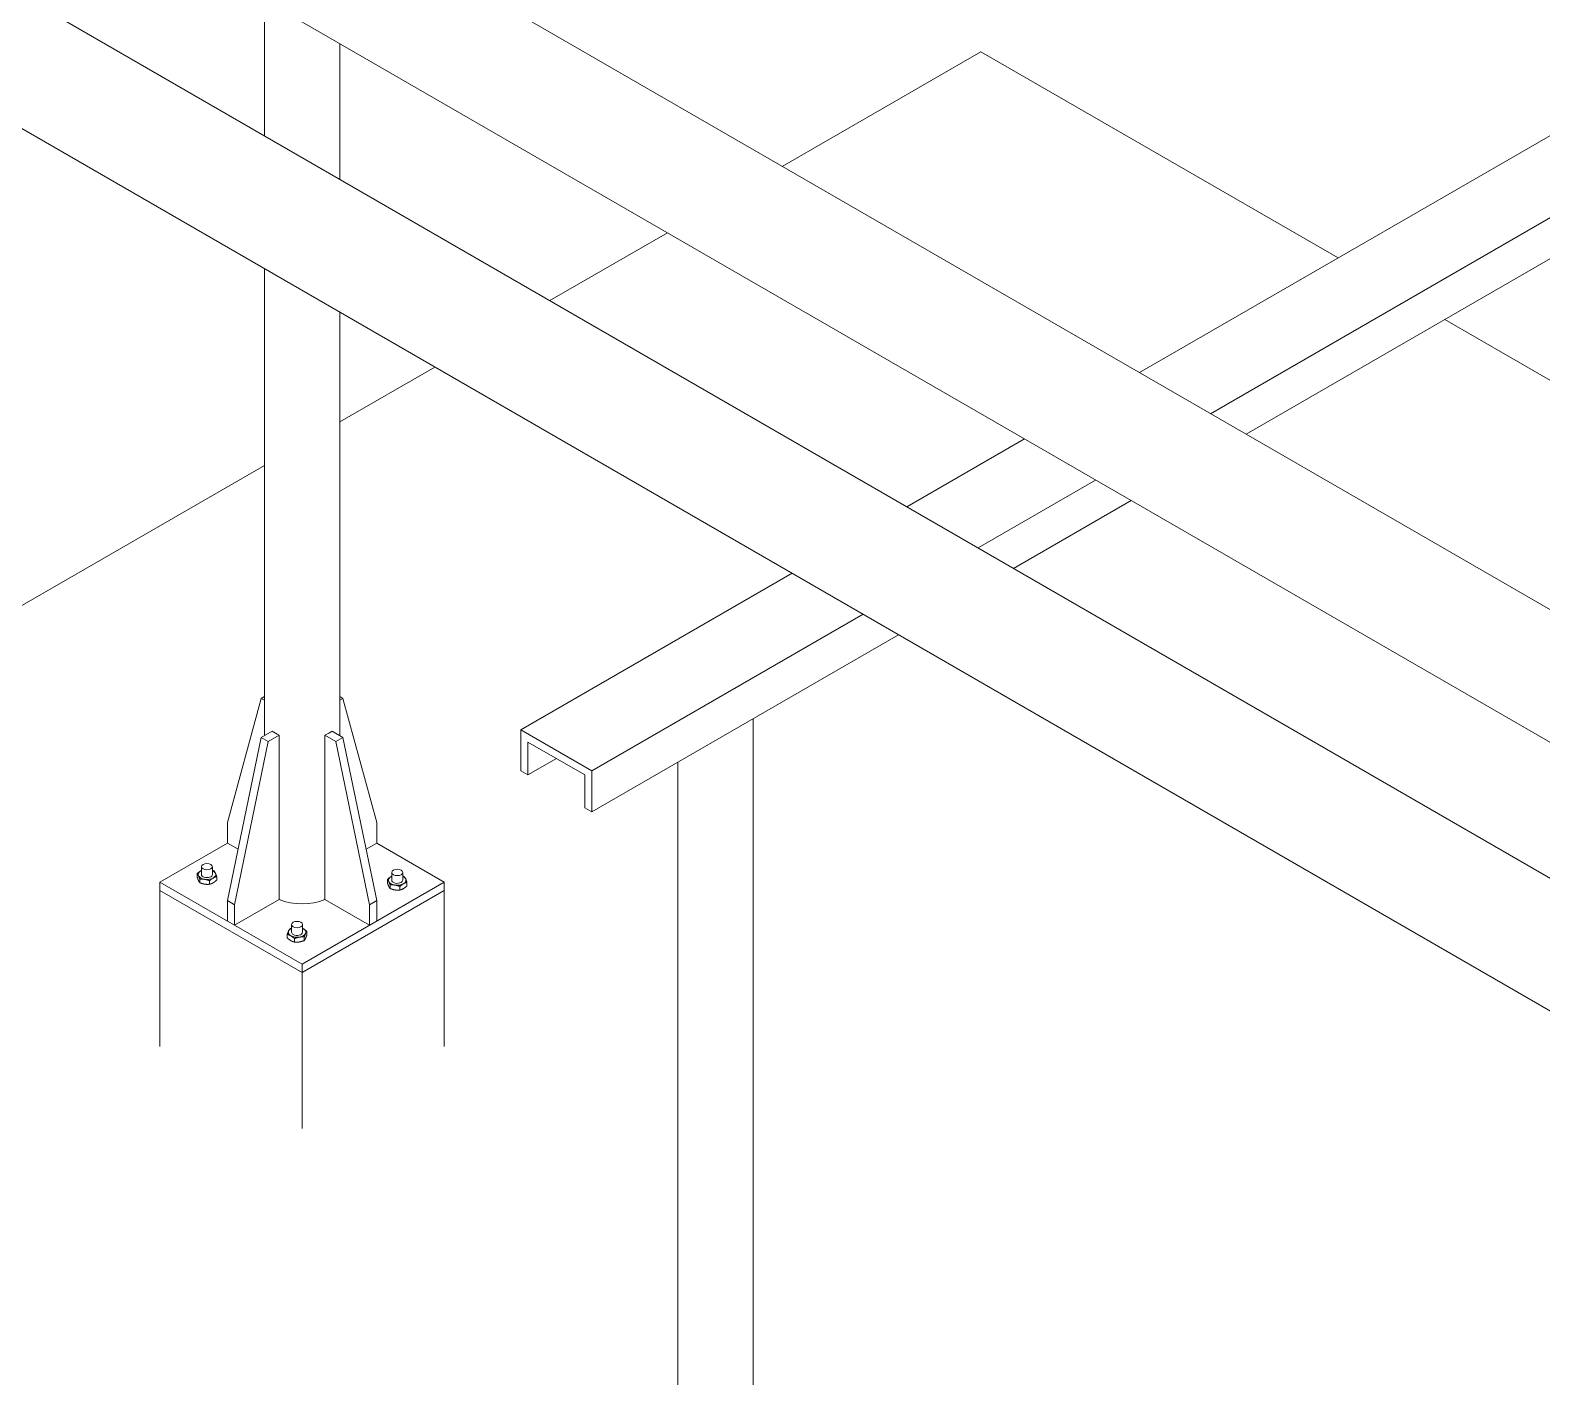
# Model space of a CAD drawing. Header units: millimetres. Extents: x -312439 to 477422, y -331570 to 212570.
# Drawn here: x 411860 to 412781, y 107886 to 108706 of the extents above; entities that cross this region are included whole.
import ezdxf

# ---------------------------------------------------------------- set-up
doc = ezdxf.new("R2010")
doc.units = ezdxf.units.MM

msp = doc.modelspace()

# ---------------------------------------------------------------- linework, layer by layer
at = {"color": 0, "linetype": 'Continuous', "lineweight": 0, "extrusion": (8.40036e-17, 0.816497, 0.57735)}
for p, q in [((413288.686, 107899.142), (411675.012, 108830.797)), ((413447.271, 107971.09), (411988.334, 108813.408)), ((413481.356, 107707.078), (411640.013, 108770.178)), ((413626.535, 107786.766), (411953.335, 108752.789)), ((412003.016, 108724.105), (412003.016, 108641.424)), ((412048.946, 108697.588), (412048.946, 108614.906)), ((412318.442, 108622.82), (412439.358, 108692.63)), ((412439.358, 108692.63), (412656.866, 108567.052)), ((412852.154, 108679.802), (412535.95, 108497.242)), ((412895.457, 108654.801), (412579.253, 108472.24)), ((412917.109, 108642.3), (412600.905, 108459.74)), ((412176.841, 108541.066), (412248.445, 108582.407)), ((412003.016, 108560.598), (412003.016, 108276.234)), ((412048.946, 108534.08), (412048.946, 108276.234)), ((412721.821, 108529.551), (412844.621, 108458.652)), ((412048.946, 108467.226), (412106.844, 108500.653)), ((412465.953, 108456.829), (412394.349, 108415.488)), ((411717.432, 108275.826), (412003.016, 108440.708)), ((412509.256, 108431.827), (412437.652, 108390.487)), ((412530.908, 108419.327), (412459.303, 108377.986)), ((412324.351, 108375.075), (412159.219, 108279.736)), ((412367.654, 108350.074), (412202.522, 108254.735)), ((412389.306, 108337.573), (412202.522, 108229.733)), ((412003.016, 108299.985), (412001.082, 108298.868)), ((412050.88, 108298.868), (412048.946, 108299.985)), ((411980.513, 108223.24), (412001.082, 108298.868)), ((412001.082, 108298.868), (412003.016, 108297.752)), ((412050.88, 108298.868), (412048.946, 108297.752)), ((412071.449, 108223.24), (412050.88, 108298.868)), ((412300.661, 108286.394), (412300.661, 107449.76)), ((411980.513, 108175.738), (412001.082, 108275.117)), ((411984.843, 108173.238), (412005.412, 108272.617)), ((412001.082, 108275.117), (412007.722, 108278.951)), ((412001.082, 108275.117), (412005.412, 108272.617)), ((412005.412, 108272.617), (412012.052, 108276.451)), ((412012.052, 108176.447), (412012.052, 108276.451)), ((412046.55, 108272.617), (412039.91, 108276.451)), ((412039.91, 108276.451), (412039.91, 108176.447)), ((412050.88, 108275.117), (412044.24, 108278.951)), ((412046.55, 108272.617), (412050.88, 108275.117)), ((412067.119, 108173.238), (412046.55, 108272.617)), ((412071.449, 108175.738), (412050.88, 108275.117)), ((412159.219, 108279.736), (412202.522, 108254.735)), ((412159.219, 108254.735), (412159.219, 108279.736)), ((412163.549, 108272.235), (412163.549, 108252.234)), ((412198.192, 108252.234), (412163.549, 108272.235)), ((412163.549, 108252.234), (412159.219, 108254.735)), ((412180.871, 108262.235), (412163.549, 108252.234)), ((412202.522, 108254.735), (412202.522, 108229.733)), ((412254.731, 108259.877), (412254.731, 107449.76)), ((412198.192, 108232.234), (412198.192, 108252.234)), ((412202.522, 108229.733), (412198.192, 108232.234)), ((411980.513, 108210.739), (411980.513, 108223.24)), ((412071.449, 108210.739), (412071.449, 108223.24)), ((411939.375, 108186.988), (411980.513, 108210.739)), ((411986.984, 108207.003), (411980.513, 108210.739)), ((412064.978, 108207.003), (412071.449, 108210.739)), ((412071.449, 108210.739), (412112.587, 108186.988)), ((411962.096, 108190.05), (411962.096, 108192.214)), ((411964.704, 108191.683), (411964.704, 108196.401)), ((411971.371, 108191.683), (411971.371, 108196.401)), ((411973.98, 108188.212), (411973.98, 108190.375)), ((412080.59, 108188.174), (412080.59, 108192.892)), ((412087.258, 108188.174), (412087.258, 108192.892)), ((411939.375, 108186.988), (411939.375, 108086.984)), ((412025.981, 108136.986), (411939.375, 108186.988)), ((411939.375, 108181.988), (412025.981, 108131.986)), ((411963.688, 108186.62), (411963.688, 108188.783)), ((411969.63, 108185.701), (411969.63, 108187.864)), ((412112.587, 108186.988), (412025.981, 108136.986)), ((412025.981, 108131.986), (412112.587, 108181.988)), ((412077.982, 108186.542), (412077.982, 108188.705)), ((412079.575, 108183.111), (412079.575, 108185.274)), ((412085.516, 108182.192), (412085.516, 108184.355)), ((412089.866, 108184.703), (412089.866, 108186.866)), ((412112.587, 108186.988), (412112.587, 108086.984)), ((411980.513, 108175.738), (411984.843, 108173.238)), ((411980.513, 108163.237), (411980.513, 108175.738)), ((412012.052, 108176.447), (411984.843, 108160.737)), ((411984.843, 108160.737), (411984.843, 108173.238)), ((412039.91, 108176.447), (412067.119, 108160.737)), ((412067.119, 108173.238), (412071.449, 108175.738)), ((412067.119, 108160.737), (412067.119, 108173.238)), ((412071.449, 108163.237), (412071.449, 108175.738)), ((412017, 108153.004), (412017, 108155.167)), ((412019.609, 108156.475), (412019.609, 108161.193)), ((412026.276, 108156.475), (412026.276, 108161.193)), ((412027.292, 108151.412), (412027.292, 108153.575)), ((412028.884, 108154.843), (412028.884, 108157.006)), ((412021.35, 108150.493), (412021.35, 108152.656)), ((412025.981, 108136.986), (412025.981, 108036.982))]:
    msp.add_line(p, q, dxfattribs=at)
at = {"color": 0, "linetype": 'Continuous', "lineweight": 0}
for centre, major_axis, start_param, end_param in [((412025.981, 108286.993), (22.965, 0), 3.7932592, 4.0607224), ((412025.981, 108286.993), (-22.965, 0), 2.2224629, 2.4899261), ((411968.038, 108191.683), (5.327, 0), 2.3561945, 3.403392), ((411968.038, 108191.683), (5.327, 0), 3.403392, 4.4505896), ((411968.038, 108191.683), (5.327, 0), 2.246942, 2.3561945), ((411968.038, 108191.683), (-3.334, 0), 0, 3.1415927), ((411968.038, 108191.683), (5.327, 0), 0.2617994, 0.8946506), ((411968.038, 108191.683), (5.327, 0), 5.4977871, 6.5449847), ((412083.924, 108188.174), (-5.327, 0), 5.4977871, 6.5449847), ((412083.924, 108188.174), (-5.327, 0), 5.3885347, 5.4977871), ((412083.924, 108188.174), (-5.327, 0), 3.403392, 4.0362433), ((411968.038, 108191.683), (5.327, 0), 4.4505896, 5.4977871), ((412083.924, 108188.174), (-5.327, 0), 0.2617994, 1.3089969), ((412083.924, 108188.174), (3.334, 0), 3.1415927, 5.4977871), ((412083.924, 108188.174), (-5.327, 0), 1.3089969, 2.3561945), ((412083.924, 108188.174), (3.334, 0), 5.4977871, 6.2831853), ((412083.924, 108188.174), (-5.327, 0), 2.3561945, 3.403392), ((412025.981, 108186.988), (-22.965, 0), 0.9191298, 2.2224629), ((412022.942, 108156.475), (5.327, 0), 2.8797933, 3.9269908), ((412022.942, 108156.475), (5.327, 0), 2.246942, 2.8797933), ((412022.942, 108156.475), (5.327, 0), 3.9269908, 4.9741884), ((412022.942, 108156.475), (3.334, 0), 3.1415927, 3.9269908), ((412022.942, 108156.475), (3.334, 0), 3.9269908, 6.2831853), ((412022.942, 108156.475), (5.327, 0), 4.9741884, 6.0213859), ((412022.942, 108156.475), (5.327, 0), 0.7853982, 0.8946506), ((412022.942, 108156.475), (5.327, 0), 6.0213859, 7.0685835)]:
    msp.add_ellipse(centre, major_axis=major_axis, ratio=0.5773503, start_param=start_param, end_param=end_param, dxfattribs=at)
for centre, major_axis in [((411968.038, 108196.401), (-3.334, 0)), ((412083.924, 108192.892), (3.334, 0)), ((412022.942, 108161.193), (3.334, 0))]:
    msp.add_ellipse(centre, major_axis=major_axis, ratio=0.5773503, dxfattribs=at)
for points, weights in [([(411962.096, 108192.214), (411963.261, 108193.275), (411964.271, 108193.858)], [1, 1.0379548493, 1]), ([(411962.892, 108190.887), (411962.522, 108191.683), (411962.096, 108192.214)], [1, 1.0379548493, 1]), ([(411962.096, 108190.05), (411962.522, 108188.743), (411962.892, 108187.947)], [1, 1.0379548493, 1]), ([(411963.688, 108188.783), (411963.261, 108190.091), (411962.892, 108190.887)], [1, 1.0379548493, 1]), ([(411964.271, 108193.858), (411964.486, 108193.982), (411964.704, 108194.091)], [1, 1.00788270894, 1.01249115378]), ([(411971.371, 108194.176), (411971.86, 108194.016), (411972.387, 108193.806)], [1.01660040172, 1.01226104367, 1]), ([(411973.98, 108190.375), (411972.814, 108190.091), (411971.805, 108189.508)], [1, 1.0379548493, 1]), ([(411972.387, 108193.806), (411972.814, 108193.275), (411973.183, 108192.479)], [1, 1.0379548493, 1]), ([(411973.183, 108192.479), (411973.553, 108191.683), (411973.98, 108190.375)], [1, 1.0379548493, 1]), ([(412077.982, 108188.705), (412079.148, 108189.766), (412080.157, 108190.349)], [1, 1.0379548493, 1]), ([(412080.157, 108190.349), (412080.373, 108190.474), (412080.59, 108190.583)], [1, 1.00788270894, 1.01249115378]), ([(412087.258, 108190.668), (412087.747, 108190.507), (412088.274, 108190.297)], [1.01660040172, 1.01226104367, 1]), ([(412088.274, 108190.297), (412088.701, 108189.766), (412089.07, 108188.97)], [1, 1.0379548493, 1]), ([(411962.892, 108187.947), (411963.261, 108187.151), (411963.688, 108186.62)], [1, 1.0379548493, 1]), ([(411966.659, 108188.712), (411965.28, 108188.925), (411963.688, 108188.783)], [1, 1.0379548493, 1]), ([(411963.688, 108186.62), (411965.28, 108185.985), (411966.659, 108185.772)], [1, 1.0379548493, 1]), ([(411969.63, 108187.864), (411968.038, 108188.499), (411966.659, 108188.712)], [1, 1.0379548493, 1]), ([(411966.659, 108185.772), (411968.038, 108185.558), (411969.63, 108185.701)], [1, 1.0379548493, 1]), ([(411971.805, 108189.508), (411970.795, 108188.925), (411969.63, 108187.864)], [1, 1.0379548493, 1]), ([(411969.63, 108185.701), (411970.795, 108185.985), (411971.805, 108186.568)], [1, 1.0379548493, 1]), ([(411971.805, 108186.568), (411972.814, 108187.151), (411973.98, 108188.212)], [1, 1.0379548493, 1]), ([(412078.778, 108187.378), (412078.409, 108188.174), (412077.982, 108188.705)], [1, 1.0379548493, 1]), ([(412077.982, 108186.542), (412078.409, 108185.234), (412078.778, 108184.438)], [1, 1.0379548493, 1]), ([(412079.575, 108185.274), (412079.148, 108186.582), (412078.778, 108187.378)], [1, 1.0379548493, 1]), ([(412078.778, 108184.438), (412079.148, 108183.642), (412079.575, 108183.111)], [1, 1.0379548493, 1]), ([(412082.545, 108185.203), (412081.167, 108185.417), (412079.575, 108185.274)], [1, 1.0379548493, 1]), ([(412079.575, 108183.111), (412081.167, 108182.476), (412082.545, 108182.263)], [1, 1.0379548493, 1]), ([(412085.516, 108184.355), (412083.924, 108184.99), (412082.545, 108185.203)], [1, 1.0379548493, 1]), ([(412082.545, 108182.263), (412083.924, 108182.05), (412085.516, 108182.192)], [1, 1.0379548493, 1]), ([(412087.691, 108185.999), (412086.682, 108185.417), (412085.516, 108184.355)], [1, 1.0379548493, 1]), ([(412085.516, 108182.192), (412086.682, 108182.476), (412087.691, 108183.059)], [1, 1.0379548493, 1]), ([(412089.866, 108186.866), (412088.701, 108186.582), (412087.691, 108185.999)], [1, 1.0379548493, 1]), ([(412087.691, 108183.059), (412088.701, 108183.642), (412089.866, 108184.703)], [1, 1.0379548493, 1]), ([(412089.07, 108188.97), (412089.44, 108188.174), (412089.866, 108186.866)], [1, 1.0379548493, 1]), ([(412017, 108155.167), (412017.427, 108156.475), (412017.797, 108157.271)], [1, 1.0379548493, 1]), ([(412019.175, 108154.3), (412018.166, 108154.883), (412017, 108155.167)], [1, 1.0379548493, 1]), ([(412017, 108153.004), (412018.166, 108151.943), (412019.175, 108151.36)], [1, 1.0379548493, 1]), ([(412017.797, 108157.271), (412018.166, 108158.067), (412018.593, 108158.598)], [1, 1.0379548493, 1]), ([(412018.593, 108158.598), (412019.12, 108158.808), (412019.609, 108158.968)], [1, 1.01226104367, 1.01660040172]), ([(412021.35, 108152.656), (412020.185, 108153.717), (412019.175, 108154.3)], [1, 1.0379548493, 1]), ([(412024.321, 108153.504), (412022.942, 108153.291), (412021.35, 108152.656)], [1, 1.0379548493, 1]), ([(412027.292, 108153.575), (412025.7, 108153.717), (412024.321, 108153.504)], [1, 1.0379548493, 1]), ([(412026.276, 108158.883), (412026.494, 108158.774), (412026.709, 108158.65)], [1.01249115378, 1.00788270894, 1]), ([(412026.709, 108158.65), (412027.719, 108158.067), (412028.884, 108157.006)], [1, 1.0379548493, 1]), ([(412028.088, 108155.679), (412027.719, 108154.883), (412027.292, 108153.575)], [1, 1.0379548493, 1]), ([(412027.292, 108151.412), (412027.719, 108151.943), (412028.088, 108152.739)], [1, 1.0379548493, 1]), ([(412028.884, 108157.006), (412028.458, 108156.475), (412028.088, 108155.679)], [1, 1.0379548493, 1]), ([(412028.088, 108152.739), (412028.458, 108153.535), (412028.884, 108154.843)], [1, 1.0379548493, 1]), ([(412019.175, 108151.36), (412020.185, 108150.777), (412021.35, 108150.493)], [1, 1.0379548493, 1]), ([(412021.35, 108150.493), (412022.942, 108150.35), (412024.321, 108150.564)], [1, 1.0379548493, 1]), ([(412024.321, 108150.564), (412025.7, 108150.777), (412027.292, 108151.412)], [1, 1.0379548493, 1])]:
    msp.add_rational_spline(points, weights, degree=2, dxfattribs=at)

doc.saveas('drawing.dxf')
